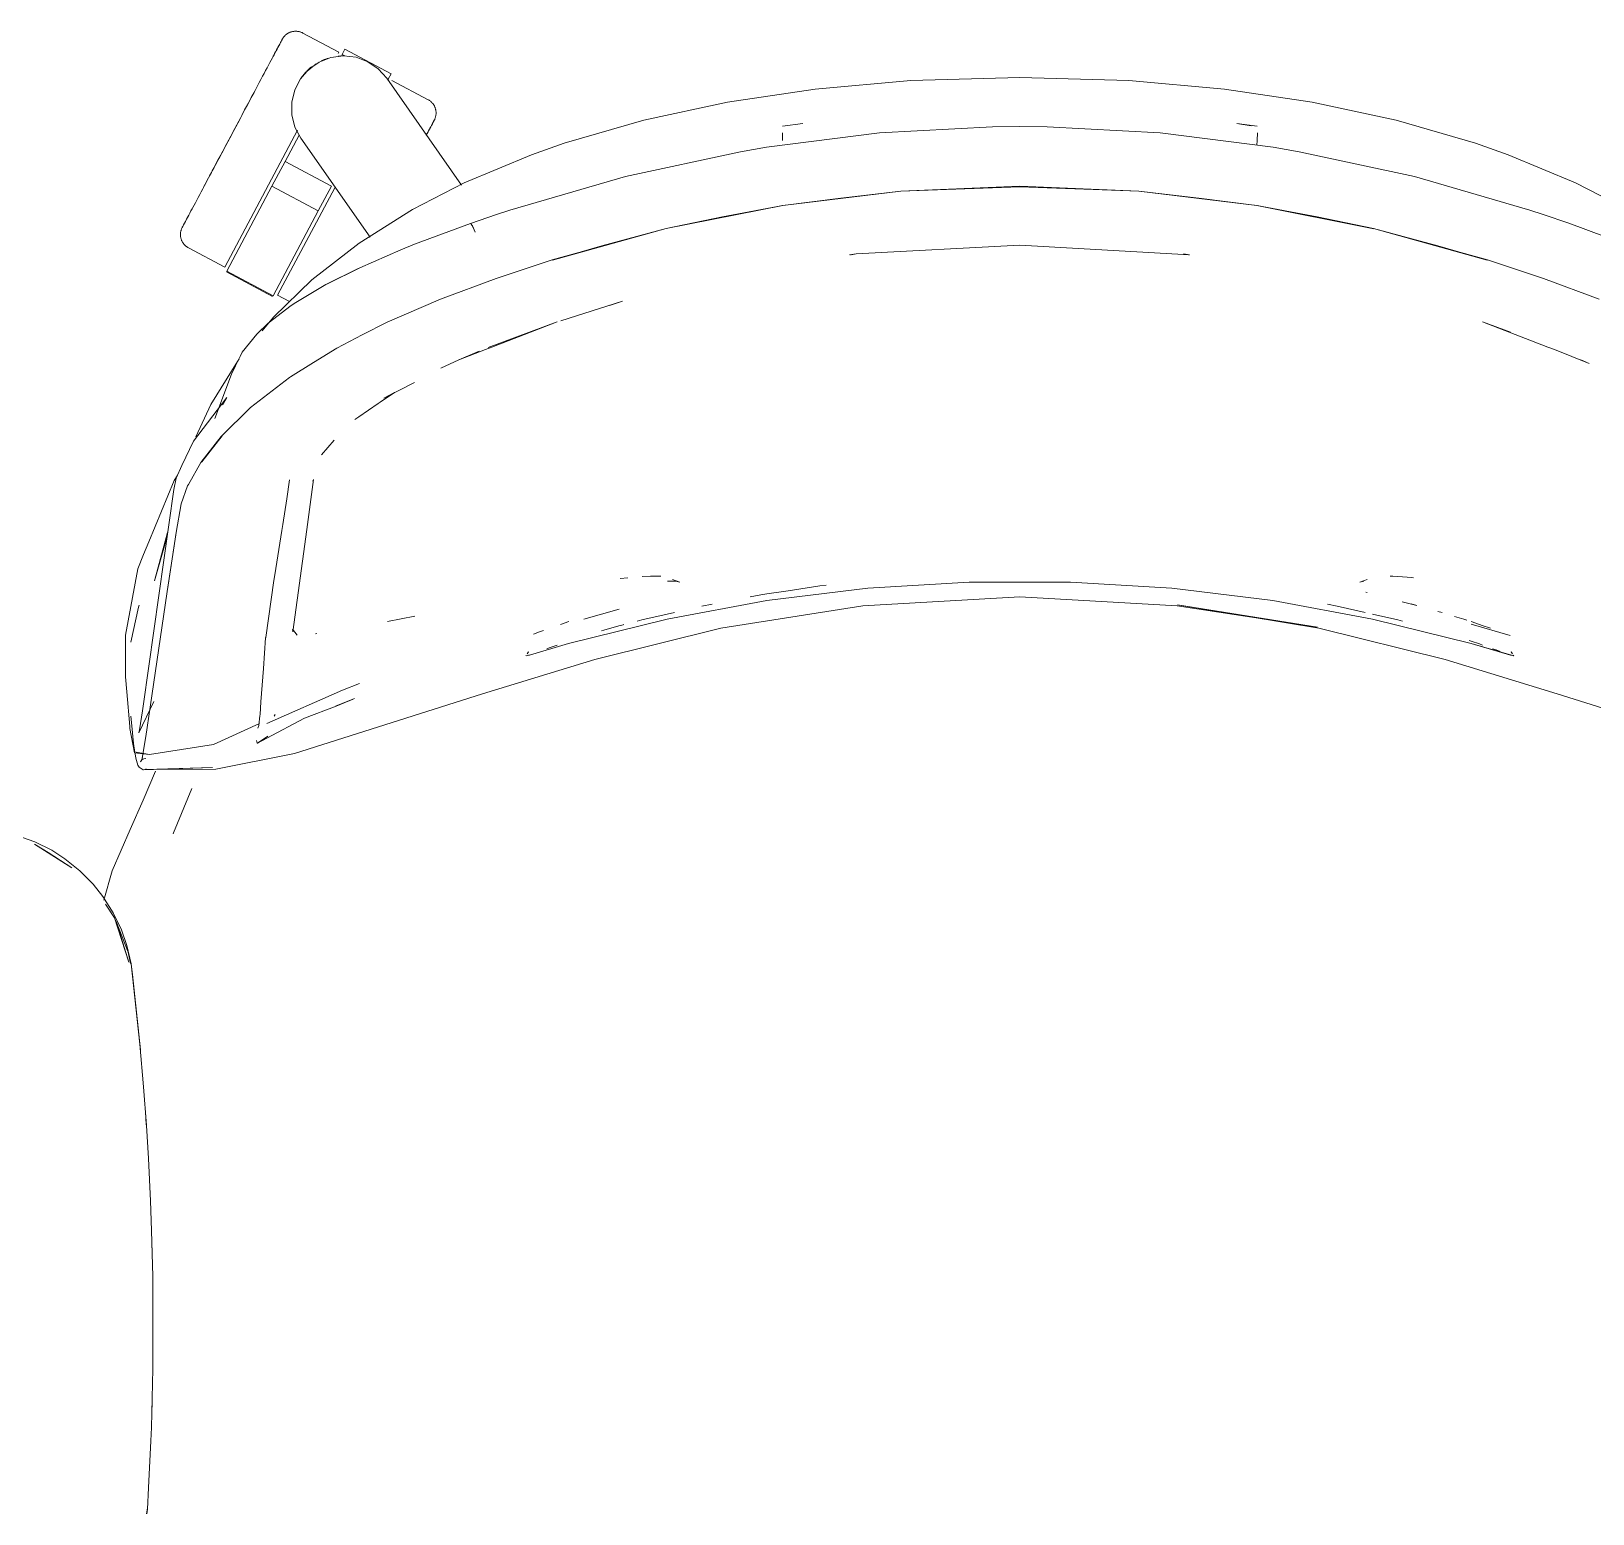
# Model space of a CAD drawing. Header units: millimetres. Extents: x 155927 to 317870, y -36033 to 97293.
# Drawn here: x 229416.1 to 229833.2, y 23719.1 to 24115.2 of the extents above; entities that cross this region are included whole.
import ezdxf

# ---------------------------------------------------------------- set-up
doc = ezdxf.new("R2010")
doc.units = ezdxf.units.MM
doc.header["$MEASUREMENT"] = 0
doc.layers.add('G-IMPT', color=8, linetype='CONTINUOUS', lineweight=9)
doc.layers.add('I-FURN', color=8, linetype='CONTINUOUS', lineweight=9)

msp = doc.modelspace()

# ---------------------------------------------------------------- linework, layer by layer
at = {"layer": 'G-IMPT'}
for p, q in [((229602.03, 24096.24), (229625.45, 24099.74)), ((229625.45, 24099.74), (229651.02, 24102)), ((229651.02, 24102), (229680.16, 24102.85)), ((229680.16, 24102.85), (229709.3, 24102)), ((229709.3, 24102), (229734.87, 24099.74)), ((229734.87, 24099.74), (229758.29, 24096.24)), ((229579.67, 24091.43), (229602.03, 24096.24)), ((229780.66, 24091.43), (229758.29, 24096.24)), ((229558.42, 24085.26), (229579.67, 24091.43)), ((229801.9, 24085.26), (229780.66, 24091.43)), ((229642.65, 24088), (229612.48, 24084.18)), ((229616.79, 24085.98), (229616.71, 24088.07)), ((229616.71, 24088.07), (229616.72, 24087.96)), ((229616.75, 24089.83), (229622.16, 24090.48)), ((229672.85, 24089.61), (229642.65, 24088)), ((229672.85, 24089.61), (229680.16, 24089.71)), ((229687.47, 24089.61), (229680.16, 24089.71)), ((229687.47, 24089.61), (229717.68, 24088)), ((229717.68, 24088), (229747.85, 24084.18)), ((229743.58, 24089.83), (229738.16, 24090.48)), ((229741.93, 24089.91), (229738.16, 24090.48)), ((229743.61, 24088.07), (229743.53, 24085.98)), ((229743.61, 24088.07), (229743.61, 24087.96)), ((229558.42, 24085.26), (229549.69, 24082.18)), ((229612.48, 24084.18), (229605.56, 24083)), ((229743.49, 24084.74), (229743.53, 24085.98)), ((229747.85, 24084.18), (229754.77, 24083)), ((229810.63, 24082.18), (229801.9, 24085.26)), ((229549.69, 24082.18), (229531.71, 24074.66)), ((229574.77, 24076.33), (229605.56, 24083)), ((229754.77, 24083), (229785.56, 24076.33)), ((229810.63, 24082.18), (229828.61, 24074.66)), ((229574.77, 24076.33), (229543.94, 24067.39)), ((229816.38, 24067.39), (229785.56, 24076.33)), ((229517.94, 24067.57), (229531.71, 24074.66)), ((229648.34, 24072.47), (229616.75, 24068.65)), ((229648.38, 24072.44), (229616.83, 24068.65)), ((229616.83, 24068.65), (229632.31, 24070.59)), ((229648.38, 24072.44), (229632.31, 24070.59)), ((229648.34, 24072.47), (229680.16, 24073.81)), ((229648.38, 24072.44), (229680.16, 24073.58)), ((229663.28, 24073.11), (229648.38, 24072.44)), ((229663.28, 24073.11), (229680.16, 24073.58)), ((229680.16, 24073.81), (229711.98, 24072.47)), ((229711.94, 24072.44), (229680.16, 24073.58)), ((229697.04, 24073.11), (229680.16, 24073.58)), ((229711.94, 24072.44), (229697.04, 24073.11)), ((229728.01, 24070.59), (229711.94, 24072.44)), ((229711.94, 24072.44), (229743.49, 24068.65)), ((229711.98, 24072.47), (229743.57, 24068.65)), ((229728.01, 24070.59), (229743.49, 24068.65)), ((229828.61, 24074.66), (229842.38, 24067.57)), ((229503.64, 24058.6), (229517.94, 24067.57)), ((229543.94, 24067.39), (229540.33, 24066.2)), ((229585.7, 24062.48), (229616.83, 24068.65)), ((229585.7, 24062.48), (229616.75, 24068.65)), ((229616.83, 24068.65), (229600.72, 24065.55)), ((229743.49, 24068.65), (229759.6, 24065.55)), ((229743.49, 24068.65), (229774.73, 24062.43)), ((229774.73, 24062.43), (229743.57, 24068.65)), ((229816.38, 24067.39), (229819.99, 24066.2)), ((229518.44, 24058.25), (229533.4, 24063.83)), ((229533.4, 24063.79), (229540.33, 24066.2)), ((229533.4, 24063.83), (229533.53, 24063.79)), ((229533.53, 24063.79), (229533.4, 24063.79)), ((229533.53, 24063.79), (229533.8, 24063.39)), ((229533.53, 24063.79), (229533.58, 24063.78)), ((229533.8, 24063.39), (229533.58, 24063.78)), ((229534.18, 24062.56), (229533.8, 24063.39)), ((229533.9, 24063.21), (229533.8, 24063.39)), ((229534.18, 24062.56), (229533.9, 24063.21)), ((229534.18, 24062.56), (229534.61, 24061.5)), ((229534.18, 24062.56), (229534.38, 24062.1)), ((229585.7, 24062.48), (229555.2, 24054.09)), ((229585.7, 24062.48), (229555.29, 24054.05)), ((229568.46, 24057.82), (229585.7, 24062.48)), ((229585.7, 24062.48), (229600.72, 24065.55)), ((229774.62, 24062.48), (229759.6, 24065.55)), ((229791.86, 24057.82), (229774.62, 24062.48)), ((229774.62, 24062.48), (229805.03, 24054.05)), ((229774.62, 24062.48), (229805.12, 24054.09)), ((229826.81, 24063.86), (229819.99, 24066.2)), ((229826.81, 24063.86), (229841.88, 24058.25)), ((229503.64, 24058.6), (229491.04, 24048.79)), ((229514.76, 24056.77), (229518.44, 24058.25)), ((229534.61, 24061.5), (229534.38, 24062.1)), ((229680.16, 24058.04), (229636.43, 24055.71)), ((229503.8, 24052), (229514.76, 24056.77)), ((229555.2, 24054.09), (229540.29, 24049.08)), ((229568.46, 24057.82), (229555.29, 24054.05)), ((229636.43, 24055.71), (229634.66, 24055.45)), ((229634.88, 24055.43), (229635.13, 24055.48)), ((229636.43, 24055.71), (229635.13, 24055.48)), ((229680.16, 24057.98), (229636.43, 24055.71)), ((229680.16, 24057.98), (229725.5, 24055.48)), ((229725.5, 24055.48), (229723.89, 24055.71)), ((229723.89, 24055.71), (229725.19, 24055.48)), ((229725.44, 24055.43), (229725.19, 24055.48)), ((229791.86, 24057.82), (229805.03, 24054.05)), ((229820.03, 24049.08), (229805.12, 24054.09)), ((229503.8, 24052), (229494.75, 24047.48)), ((229503.36, 24051.78), (229494.75, 24047.48)), ((229503.8, 24052), (229495.35, 24047.78)), ((229503.36, 24051.78), (229503.8, 24052)), ((229480.75, 24038.83), (229491.04, 24048.79)), ((229494.75, 24047.48), (229486.75, 24042.74)), ((229494.75, 24047.48), (229495.35, 24047.78)), ((229525.41, 24043.63), (229540.29, 24049.08)), ((229820.03, 24049.08), (229834.91, 24043.63)), ((229479.33, 24037.16), (229485.46, 24041.88)), ((229485.46, 24041.88), (229486.75, 24042.74)), ((229525.41, 24043.63), (229511.18, 24037.45)), ((229574.02, 24043.03), (229557.53, 24037.77)), ((229574.02, 24043.03), (229570.58, 24041.95)), ((229479.33, 24037.16), (229476.3, 24034.27)), ((229477.75, 24035.16), (229480.75, 24038.83)), ((229504.46, 24034.06), (229511.18, 24037.45)), ((229556.54, 24037.5), (229538.14, 24030.68)), ((229556.54, 24037.5), (229539.1, 24030.78)), ((229803.78, 24037.5), (229811.21, 24034.77)), ((229803.78, 24037.5), (229821.22, 24030.78)), ((229472.44, 24029.41), (229476.3, 24034.27)), ((229504.46, 24034.06), (229497.66, 24030.49)), ((229471.83, 24028.27), (229472.44, 24029.41)), ((229491.44, 24026.72), (229497.66, 24030.49)), ((229530.29, 24027.39), (229537.37, 24030.12)), ((229530.29, 24027.39), (229535.73, 24029.7)), ((229539.1, 24030.78), (229537.37, 24030.12)), ((229821.22, 24030.78), (229822.95, 24030.12)), ((229822.95, 24030.12), (229832.28, 24026.39)), ((229471.13, 24026.91), (229464.01, 24015.47)), ((229470.65, 24025.83), (229469.58, 24023.6)), ((229471.83, 24028.27), (229470.65, 24025.83)), ((229471.13, 24026.91), (229471.64, 24027.68)), ((229491.44, 24026.72), (229485.34, 24022.84)), ((229525.44, 24025.2), (229530.29, 24027.39)), ((229832.28, 24026.39), (229830.03, 24027.39)), ((229465.07, 24011.7), (229469.58, 24023.6)), ((229474.65, 24014.65), (229485.08, 24022.67)), ((229485.08, 24022.67), (229485.34, 24022.84)), ((229518.4, 24021.33), (229510.29, 24017.14)), ((229468.3, 24017.35), (229459.39, 24005.7)), ((229468.3, 24017.35), (229467.19, 24015.4)), ((229513.07, 24018.64), (229509.31, 24016.09)), ((229513.07, 24018.64), (229510.29, 24017.14)), ((229464.01, 24015.47), (229460.03, 24006.84)), ((229466.75, 24006.92), (229474.65, 24014.65)), ((229503.6, 24012.2), (229502.5, 24011.45)), ((229508.73, 24015.69), (229503.6, 24012.2)), ((229509.31, 24016.09), (229508.73, 24015.69)), ((229459.39, 24005.7), (229456.32, 23999.13)), ((229466.75, 24006.92), (229461.33, 23999.95)), ((229461.65, 24000.18), (229467.05, 24007.12)), ((229467.05, 24007.12), (229464.24, 24003.55)), ((229496.97, 24005.92), (229493.63, 24002.02)), ((229461.33, 23999.95), (229458.04, 23994.12)), ((229461.65, 24000.18), (229464.24, 24003.55)), ((229454.11, 23992.77), (229454.76, 23995.76)), ((229455.04, 23996.38), (229454.27, 23995.2)), ((229456.32, 23999.13), (229454.76, 23995.76)), ((229489.69, 23982.07), (229491.47, 23995.43)), ((229491.47, 23995.43), (229491.32, 23994.95)), ((229447.43, 23945.55), (229454.11, 23992.77)), ((229454.27, 23995.2), (229447.47, 23978.75)), ((229457.82, 23993.69), (229456.07, 23988.9)), ((229457.82, 23993.69), (229458.04, 23994.12)), ((229484.33, 23990.26), (229485.08, 23995.33)), ((229456.07, 23988.9), (229454.77, 23981.23)), ((229484.33, 23990.26), (229483.27, 23983.42)), ((229483.27, 23983.42), (229483.01, 23981.76)), ((229447.47, 23978.75), (229446.08, 23975.39)), ((229448.98, 23968.35), (229452.49, 23981.3)), ((229448.98, 23968.35), (229452.34, 23980.24)), ((229452.38, 23965.47), (229454.71, 23980.65)), ((229452.47, 23966.07), (229454.77, 23981.23)), ((229452.47, 23966.07), (229454.71, 23980.65)), ((229481.14, 23969.99), (229483.01, 23981.76)), ((229489.69, 23982.07), (229485.95, 23954.74)), ((229444.49, 23971.53), (229446.08, 23975.39)), ((229441.25, 23953.83), (229444.49, 23971.53)), ((229478.69, 23953.22), (229480.9, 23968.44)), ((229480.9, 23968.44), (229481.14, 23969.99)), ((229575.44, 23969.18), (229573.35, 23968.96)), ((229584.29, 23969.58), (229579.24, 23969.49)), ((229579.24, 23969.49), (229581.51, 23969.57)), ((229584.29, 23969.58), (229581.51, 23969.57)), ((229586.14, 23968.3), (229586, 23968.29)), ((229588.3, 23968.26), (229586, 23968.29)), ((229589.35, 23968.04), (229587.4, 23968.73)), ((229588.3, 23968.26), (229589.35, 23968.04)), ((229612.61, 23963.08), (229639.53, 23966.38)), ((229618.24, 23965.71), (229626.76, 23967)), ((229626.76, 23967), (229628.42, 23967.18)), ((229666.6, 23968.03), (229639.53, 23966.38)), ((229666.6, 23968.03), (229693.72, 23968.03)), ((229693.72, 23968.03), (229720.79, 23966.38)), ((229747.71, 23963.08), (229720.79, 23966.38)), ((229770.97, 23968.04), (229772.92, 23968.73)), ((229770.97, 23968.04), (229772.02, 23968.26)), ((229779.06, 23969.58), (229779.76, 23969.57)), ((229781.14, 23969.47), (229779.76, 23969.57)), ((229781.14, 23969.47), (229784.84, 23969.2)), ((229784.84, 23969.2), (229785.32, 23969.16)), ((229452.38, 23965.47), (229447.82, 23934.59)), ((229585.94, 23958.15), (229612.61, 23963.08)), ((229597.98, 23962.13), (229595.16, 23961.59)), ((229608.08, 23964.05), (229610.99, 23964.61)), ((229612.61, 23964.85), (229610.99, 23964.61)), ((229618.24, 23965.71), (229612.61, 23964.85)), ((229638.17, 23961.69), (229680.16, 23964.04)), ((229722.15, 23961.69), (229680.16, 23964.04)), ((229774.38, 23958.15), (229747.71, 23963.08)), ((229762.34, 23962.1), (229764.97, 23961.63)), ((229772.57, 23965.37), (229772.98, 23965.24)), ((229786.2, 23961.78), (229782.33, 23962.77)), ((229786.2, 23961.78), (229784.67, 23962.17)), ((229442.66, 23951.97), (229444.7, 23961.28)), ((229444.7, 23961.28), (229444.86, 23961.85)), ((229518.49, 23958.91), (229511.23, 23957.5)), ((229585.94, 23958.15), (229559.62, 23951.61)), ((229563.65, 23958.15), (229573.12, 23960.8)), ((229579.21, 23957.92), (229577.91, 23957.58)), ((229579.21, 23957.92), (229585.96, 23959.47)), ((229587.93, 23959.93), (229585.96, 23959.47)), ((229600.26, 23955.69), (229638.17, 23961.69)), ((229722.15, 23961.69), (229759.68, 23955.95)), ((229760.06, 23955.69), (229722.32, 23961.95)), ((229722.32, 23961.95), (229759.68, 23955.95)), ((229764.97, 23961.63), (229772.39, 23959.93)), ((229774.36, 23959.47), (229781.11, 23957.92)), ((229774.38, 23958.15), (229800.7, 23951.61)), ((229781.11, 23957.92), (229782.4, 23957.58)), ((229792.99, 23959.87), (229791.87, 23960.2)), ((229798.77, 23958.09), (229796.28, 23958.87)), ((229799.56, 23957.84), (229798.77, 23958.09)), ((229441.25, 23953.83), (229441.22, 23946.87)), ((229487.07, 23953.88), (229485.82, 23955.44)), ((229485.86, 23955.23), (229485.9, 23955)), ((229485.95, 23954.74), (229485.9, 23955)), ((229492.01, 23954.23), (229492.36, 23954.28)), ((229551.87, 23954.73), (229550.21, 23954.12)), ((229551.87, 23954.73), (229552.88, 23955.1)), ((229559.63, 23957.45), (229557.42, 23956.72)), ((229600.26, 23955.69), (229566.58, 23947.38)), ((229569.05, 23955.19), (229568.36, 23954.98)), ((229573.05, 23956.3), (229569.05, 23955.19)), ((229573.05, 23956.3), (229574.19, 23956.62)), ((229574.19, 23956.62), (229574.37, 23956.67)), ((229793.75, 23947.38), (229760.06, 23955.69)), ((229802.99, 23956.69), (229800.69, 23957.46)), ((229800.69, 23956.8), (229811.12, 23953.76)), ((229802.99, 23956.69), (229803.71, 23956.44)), ((229805.87, 23955.67), (229803.71, 23956.44)), ((229478.68, 23953.14), (229478.06, 23944.9)), ((229478.69, 23953.22), (229478.68, 23953.14)), ((229559.62, 23951.61), (229549.2, 23948.53)), ((229554.43, 23950.45), (229553.77, 23950.2)), ((229554.43, 23950.45), (229556.52, 23951.19)), ((229800.69, 23952.23), (229800.24, 23952.38)), ((229800.69, 23952.23), (229802.92, 23951.5)), ((229800.7, 23951.61), (229811.92, 23948.34)), ((229800.7, 23951.61), (229811.23, 23948.54)), ((229800.7, 23951.61), (229811.52, 23948.49)), ((229803.72, 23951.21), (229802.92, 23951.5)), ((229806.47, 23950.23), (229807.45, 23949.88)), ((229807.45, 23949.88), (229808.52, 23949.48)), ((229441.22, 23942.7), (229441.22, 23946.87)), ((229447.43, 23945.55), (229445.99, 23934.89)), ((229536.6, 23938.19), (229566.58, 23947.38)), ((229548.17, 23948.42), (229548.4, 23948.34)), ((229548.4, 23948.34), (229548.63, 23948.39)), ((229548.94, 23949.43), (229548.56, 23948.81)), ((229548.63, 23948.39), (229548.93, 23948.47)), ((229548.94, 23949.43), (229548.79, 23949.21)), ((229548.93, 23948.47), (229549.2, 23948.53)), ((229793.75, 23947.38), (229823.72, 23938.19)), ((229811.23, 23948.54), (229811.52, 23948.49)), ((229811.38, 23949.43), (229811.77, 23948.81)), ((229811.38, 23949.43), (229811.53, 23949.21)), ((229811.92, 23948.34), (229812.16, 23948.47)), ((229441.56, 23938.74), (229441.22, 23942.7)), ((229477.42, 23936.06), (229478.06, 23944.9)), ((229441.56, 23938.74), (229442.37, 23929.42)), ((229499.18, 23939.18), (229479.02, 23930.26)), ((229536.6, 23938.19), (229486.36, 23922.2)), ((229503.77, 23940.92), (229499.18, 23939.18)), ((229823.72, 23938.19), (229873.96, 23922.2)), ((229448.81, 23936.14), (229444.8, 23927.71)), ((229444.95, 23928.57), (229445.78, 23933.59)), ((229445.78, 23933.59), (229445.99, 23934.89)), ((229447.82, 23934.59), (229446.71, 23926.74)), ((229477.42, 23936.06), (229477.17, 23932.65)), ((229489.08, 23931.63), (229497.55, 23934.88)), ((229502.44, 23936.9), (229497.34, 23934.88)), ((229497.34, 23934.88), (229501.87, 23936.67)), ((229497.55, 23934.88), (229502.44, 23936.9)), ((229442.37, 23929.42), (229442.41, 23928.95)), ((229443.22, 23924.7), (229442.41, 23928.95)), ((229442.89, 23929.58), (229442.67, 23932.18)), ((229442.89, 23929.58), (229443.4, 23924.9)), ((229464.7, 23924.64), (229477, 23930.22)), ((229476.55, 23928.98), (229476.82, 23929.75)), ((229476.84, 23929.81), (229476.82, 23929.75)), ((229477.13, 23932.28), (229476.84, 23929.81)), ((229477.13, 23932.28), (229477.17, 23932.65)), ((229489.08, 23931.63), (229478.97, 23926.35)), ((229481.19, 23932.63), (229480.92, 23932.2)), ((229443.22, 23924.7), (229443.67, 23922.37)), ((229443.48, 23924.28), (229443.4, 23924.9)), ((229444.8, 23927.71), (229444.95, 23928.57)), ((229445.6, 23920.47), (229446.71, 23926.74)), ((229464.7, 23924.64), (229447.66, 23921.92)), ((229476.23, 23925.71), (229476.38, 23925.03)), ((229476.38, 23925.03), (229476.51, 23925)), ((229476.51, 23925), (229479.22, 23926.84)), ((229476.51, 23925), (229478.97, 23926.35)), ((229476.51, 23925), (229476.68, 23924.97)), ((229443.48, 23924.28), (229444.02, 23921.01)), ((229447.62, 23921.98), (229443.67, 23922.37)), ((229444.02, 23921.01), (229444.57, 23919.14)), ((229444.08, 23922.61), (229447.62, 23921.98)), ((229444.08, 23922.61), (229447.66, 23921.92)), ((229445.77, 23921.09), (229445.21, 23919.99)), ((229445.61, 23920.5), (229445.21, 23919.99)), ((229445.77, 23921.09), (229445.6, 23920.47)), ((229446.15, 23920.82), (229445.61, 23920.5)), ((229446.15, 23920.82), (229446.65, 23920.89)), ((229486.36, 23922.2), (229465.4, 23918.01)), ((229444.89, 23918.6), (229444.57, 23919.14)), ((229444.89, 23918.6), (229445.38, 23918.23)), ((229445.96, 23917.84), (229445.38, 23918.23)), ((229445.94, 23909.8), (229449.29, 23917.48)), ((229445.96, 23917.84), (229446.82, 23918.03)), ((229464.52, 23918.45), (229446.07, 23917.86)), ((229446.07, 23917.86), (229446.54, 23917.96)), ((229464.52, 23918.45), (229446.54, 23917.96)), ((229465.4, 23918.01), (229446.54, 23917.96)), ((229446.54, 23917.96), (229446.71, 23918)), ((229446.82, 23918.03), (229446.71, 23918)), ((229458.97, 23912.86), (229454.05, 23901.01)), ((229442.52, 23901.97), (229445.94, 23909.8)), ((229417.02, 23898.62), (229412.24, 23900.33)), ((229437.66, 23890.85), (229442.52, 23901.97)), ((229453.94, 23900.74), (229454.05, 23901.01)), ((229416.92, 23897.97), (229420.6, 23895.81)), ((229416.92, 23897.97), (229426.87, 23891.65)), ((229417.02, 23898.62), (229421.53, 23896.38)), ((229420.6, 23895.81), (229426.87, 23891.65)), ((229421.53, 23896.38), (229425.07, 23894.11)), ((229429.05, 23890.92), (229425.07, 23894.11)), ((229429.05, 23890.92), (229432.6, 23887.32)), ((229432.6, 23887.32), (229435.22, 23884.01)), ((229437.66, 23890.85), (229435.41, 23883.02)), ((229437.95, 23879.69), (229435.22, 23884.01)), ((229438.34, 23878.36), (229435.92, 23881.94)), ((229437.95, 23879.69), (229440.14, 23875.1)), ((229438.34, 23878.36), (229439.25, 23875.66)), ((229438.34, 23878.36), (229442.16, 23866.51)), ((229441.95, 23869.14), (229438.75, 23877.32)), ((229439.25, 23875.66), (229442.16, 23866.51)), ((229440.14, 23875.1), (229441.59, 23870.97)), ((229442.74, 23866.01), (229441.59, 23870.97)), ((229442.53, 23866.09), (229441.95, 23869.14)), ((229442.74, 23866.01), (229445.2, 23843.06)), ((229442.74, 23866.01), (229443.08, 23863.19)), ((229442.74, 23866.01), (229445.1, 23844.57)), ((229445.2, 23843.06), (229443.08, 23863.19)), ((229445.1, 23844.57), (229446.08, 23833.18)), ((229446.81, 23822.89), (229446.08, 23833.18)), ((229446.67, 23824.93), (229446.54, 23826.35)), ((229446.67, 23824.93), (229446.76, 23823.03)), ((229446.81, 23822.89), (229447.37, 23814.02)), ((229447.91, 23802.71), (229447.37, 23814.02)), ((229447.91, 23802.71), (229448.2, 23794.83)), ((229448.5, 23782.53), (229448.2, 23794.83)), ((229448.28, 23790.96), (229448.36, 23789.3)), ((229448.36, 23789.3), (229448.36, 23787.22)), ((229448.5, 23782.53), (229448.57, 23777.06)), ((229448.58, 23762.34), (229448.57, 23777.06)), ((229448.53, 23757.83), (229448.58, 23762.34)), ((229448.53, 23757.83), (229448.15, 23742.16)), ((229448.35, 23751.1), (229448.35, 23748.89)), ((229448.23, 23746.21), (229448.35, 23748.89)), ((229448.15, 23742.16), (229448.02, 23738.62)), ((229447.41, 23726.06), (229448.02, 23738.62)), ((229447.41, 23726.06), (229447.12, 23720.39)), ((229446.85, 23719.13), (229447.12, 23720.62)), ((229447.12, 23720.39), (229446.97, 23719.13))]:
    msp.add_line(p, q, dxfattribs=at)
at = {"layer": 'I-FURN'}
for p, q in [((229482.74, 24112.31), (229482.6, 24112.06)), ((229482.66, 24112.18), (229482.79, 24112.42)), ((229482.85, 24112.53), (229482.74, 24112.31)), ((229482.79, 24112.42), (229482.9, 24112.62)), ((229482.95, 24112.71), (229482.85, 24112.53)), ((229482.9, 24112.62), (229482.98, 24112.78)), ((229483.02, 24112.85), (229482.95, 24112.71)), ((229482.98, 24112.78), (229483.05, 24112.9)), ((229483.08, 24112.95), (229483.02, 24112.85)), ((229483.05, 24112.9), (229483.09, 24112.99)), ((229483.11, 24113.01), (229483.08, 24112.95)), ((229483.09, 24112.99), (229483.12, 24113.03)), ((229483.12, 24113.03), (229483.11, 24113.01)), ((229483.12, 24113.03), (229483.2, 24113.18)), ((229483.12, 24113.03), (229483.12, 24113.03)), ((229483.2, 24113.18), (229483.28, 24113.31)), ((229483.28, 24113.31), (229483.37, 24113.45)), ((229483.37, 24113.45), (229483.47, 24113.58)), ((229483.47, 24113.58), (229483.57, 24113.7)), ((229483.57, 24113.7), (229483.67, 24113.83)), ((229483.67, 24113.83), (229483.78, 24113.94)), ((229483.78, 24113.94), (229483.89, 24114.06)), ((229483.89, 24114.06), (229484.01, 24114.17)), ((229484.01, 24114.17), (229484.14, 24114.27)), ((229484.14, 24114.27), (229484.26, 24114.37)), ((229484.26, 24114.37), (229484.39, 24114.46)), ((229484.39, 24114.46), (229484.53, 24114.55)), ((229484.53, 24114.55), (229484.67, 24114.64)), ((229484.67, 24114.64), (229484.81, 24114.71)), ((229484.81, 24114.71), (229484.95, 24114.78)), ((229484.95, 24114.78), (229485.1, 24114.85)), ((229485.1, 24114.85), (229485.25, 24114.91)), ((229485.25, 24114.91), (229485.4, 24114.97)), ((229485.4, 24114.97), (229485.56, 24115.01)), ((229485.56, 24115.01), (229485.71, 24115.05)), ((229485.71, 24115.05), (229485.87, 24115.09)), ((229485.87, 24115.09), (229486.03, 24115.12)), ((229486.03, 24115.12), (229486.19, 24115.14)), ((229486.19, 24115.14), (229486.35, 24115.16)), ((229486.35, 24115.16), (229486.51, 24115.17)), ((229486.51, 24115.17), (229486.67, 24115.17)), ((229486.67, 24115.17), (229486.83, 24115.17)), ((229486.83, 24115.17), (229486.99, 24115.16)), ((229486.99, 24115.16), (229487.15, 24115.14)), ((229487.15, 24115.14), (229487.31, 24115.12)), ((229487.31, 24115.12), (229487.47, 24115.09)), ((229487.47, 24115.09), (229487.63, 24115.06)), ((229487.63, 24115.06), (229487.78, 24115.02)), ((229487.78, 24115.02), (229487.94, 24114.97)), ((229487.94, 24114.97), (229488.09, 24114.92)), ((229488.09, 24114.92), (229488.24, 24114.86)), ((229488.24, 24114.86), (229488.39, 24114.79)), ((229488.39, 24114.79), (229488.53, 24114.72)), ((229488.53, 24114.72), (229488.57, 24114.7)), ((229498.25, 24109.55), (229488.57, 24114.7)), ((229480.47, 24108.06), (229480.15, 24107.44)), ((229480.78, 24108.64), (229480.47, 24108.06)), ((229480.62, 24108.33), (229480.92, 24108.9)), ((229481.08, 24109.19), (229480.78, 24108.64)), ((229480.92, 24108.9), (229481.21, 24109.44)), ((229481.35, 24109.71), (229481.08, 24109.19)), ((229481.21, 24109.44), (229481.47, 24109.94)), ((229481.61, 24110.19), (229481.35, 24109.71)), ((229481.47, 24109.94), (229481.72, 24110.4)), ((229481.85, 24110.64), (229481.61, 24110.19)), ((229481.72, 24110.4), (229481.95, 24110.83)), ((229482.06, 24111.05), (229481.85, 24110.64)), ((229481.95, 24110.83), (229482.16, 24111.23)), ((229482.26, 24111.42), (229482.06, 24111.05)), ((229482.16, 24111.23), (229482.35, 24111.58)), ((229482.44, 24111.76), (229482.26, 24111.42)), ((229482.35, 24111.58), (229482.52, 24111.9)), ((229482.6, 24112.06), (229482.44, 24111.76)), ((229482.52, 24111.9), (229482.66, 24112.18)), ((229492.97, 24106.95), (229496.12, 24108.17)), ((229496.12, 24108.17), (229499.46, 24108.6)), ((229498.25, 24109.55), (229498.06, 24109.18)), ((229499.08, 24108.97), (229499.82, 24110.36)), ((229499.12, 24109.05), (229499.08, 24108.97)), ((229499.08, 24108.97), (229499.83, 24108.57)), ((229499.46, 24108.6), (229502.82, 24108.21)), ((229512.18, 24103.79), (229499.82, 24110.36)), ((229502.82, 24108.21), (229505.98, 24107.04)), ((229478.27, 24103.91), (229477.85, 24103.13)), ((229478.67, 24104.68), (229478.27, 24103.91)), ((229479.06, 24105.41), (229478.67, 24104.68)), ((229479.44, 24106.12), (229479.06, 24105.41)), ((229479.8, 24106.8), (229479.44, 24106.12)), ((229480.15, 24107.44), (229479.8, 24106.8)), ((229487.99, 24102.48), (229490.21, 24105.02)), ((229489.35, 24104.18), (229488.19, 24102.76)), ((229492.13, 24106.47), (229489.35, 24104.18)), ((229490.21, 24105.02), (229492.97, 24106.95)), ((229505.98, 24107.04), (229508.77, 24105.14)), ((229508.77, 24105.14), (229511.02, 24102.63)), ((229476.05, 24099.74), (229475.58, 24098.85)), ((229476.52, 24100.62), (229476.05, 24099.74)), ((229476.97, 24101.48), (229476.52, 24100.62)), ((229477.42, 24102.31), (229476.97, 24101.48)), ((229477.85, 24103.13), (229477.42, 24102.31)), ((229486.44, 24099.48), (229487.99, 24102.48)), ((229511.02, 24102.63), (229531.04, 24074.04)), ((229512.18, 24103.79), (229511.44, 24102.39)), ((229511.44, 24102.39), (229511.48, 24102.48)), ((229522.07, 24096.89), (229512.38, 24102.04)), ((229473.31, 24094.58), (229473.82, 24095.55)), ((229474.09, 24096.06), (229473.59, 24095.1)), ((229473.82, 24095.55), (229474.33, 24096.5)), ((229474.6, 24097.01), (229474.09, 24096.06)), ((229474.33, 24096.5), (229474.82, 24097.44)), ((229475.09, 24097.94), (229474.6, 24097.01)), ((229474.82, 24097.44), (229475.32, 24098.36)), ((229475.58, 24098.85), (229475.09, 24097.94)), ((229475.32, 24098.36), (229475.8, 24099.26)), ((229485.66, 24096.2), (229486.44, 24099.48)), ((229485.68, 24092.82), (229485.66, 24096.2)), ((229522.07, 24096.89), (229522.21, 24096.81)), ((229522.21, 24096.81), (229522.35, 24096.73)), ((229522.35, 24096.73), (229522.48, 24096.64)), ((229522.48, 24096.64), (229522.61, 24096.54)), ((229522.61, 24096.54), (229522.74, 24096.44)), ((229522.74, 24096.44), (229522.86, 24096.34)), ((229522.86, 24096.34), (229522.98, 24096.23)), ((229522.98, 24096.23), (229523.09, 24096.11)), ((229523.09, 24096.11), (229523.2, 24095.99)), ((229523.2, 24095.99), (229523.3, 24095.87)), ((229523.3, 24095.87), (229523.4, 24095.74)), ((229523.4, 24095.74), (229523.5, 24095.61)), ((229523.5, 24095.61), (229523.59, 24095.48)), ((229471.21, 24090.64), (229471.74, 24091.63)), ((229472.02, 24092.17), (229471.5, 24091.18)), ((229471.74, 24091.63), (229472.27, 24092.62)), ((229472.55, 24093.16), (229472.02, 24092.17)), ((229472.27, 24092.62), (229472.79, 24093.61)), ((229473.07, 24094.14), (229472.55, 24093.16)), ((229472.79, 24093.61), (229473.31, 24094.58)), ((229473.59, 24095.1), (229473.07, 24094.14)), ((229486.51, 24089.55), (229485.68, 24092.82)), ((229523.59, 24095.48), (229523.67, 24095.34)), ((229523.67, 24095.34), (229523.75, 24095.2)), ((229523.67, 24091.31), (229523.71, 24091.39)), ((229523.72, 24091.42), (229523.69, 24091.36)), ((229523.71, 24091.39), (229523.73, 24091.43)), ((229523.73, 24091.44), (229523.72, 24091.42)), ((229523.75, 24091.48), (229523.73, 24091.44)), ((229523.73, 24091.43), (229523.73, 24091.44)), ((229523.75, 24095.2), (229523.82, 24095.05)), ((229523.83, 24091.62), (229523.75, 24091.48)), ((229523.82, 24095.05), (229523.88, 24094.91)), ((229523.89, 24091.77), (229523.83, 24091.62)), ((229523.88, 24094.91), (229523.94, 24094.76)), ((229523.95, 24091.92), (229523.89, 24091.77)), ((229523.94, 24094.76), (229524, 24094.61)), ((229524, 24092.07), (229523.95, 24091.92)), ((229524, 24094.61), (229524.05, 24094.45)), ((229524.05, 24092.23), (229524, 24092.07)), ((229524.05, 24094.45), (229524.09, 24094.3)), ((229524.09, 24092.38), (229524.05, 24092.23)), ((229524.09, 24094.3), (229524.12, 24094.14)), ((229524.13, 24092.54), (229524.09, 24092.38)), ((229524.12, 24094.14), (229524.15, 24093.98)), ((229524.16, 24092.7), (229524.13, 24092.54)), ((229524.15, 24093.98), (229524.18, 24093.82)), ((229524.18, 24092.86), (229524.16, 24092.7)), ((229524.18, 24093.82), (229524.19, 24093.66)), ((229524.19, 24093.02), (229524.18, 24092.86)), ((229524.19, 24093.66), (229524.2, 24093.5)), ((229524.2, 24093.18), (229524.19, 24093.02)), ((229524.2, 24093.5), (229524.21, 24093.34)), ((229524.21, 24093.34), (229524.2, 24093.18)), ((229487.2, 24088.76), (229467.74, 24052.16)), ((229469.07, 24086.62), (229469.61, 24087.63)), ((229469.9, 24088.17), (229469.36, 24087.16)), ((229469.61, 24087.63), (229470.14, 24088.63)), ((229470.43, 24089.17), (229469.9, 24088.17)), ((229470.14, 24088.63), (229470.68, 24089.64)), ((229470.96, 24090.18), (229470.43, 24089.17)), ((229470.68, 24089.64), (229471.21, 24090.64)), ((229471.5, 24091.18), (229470.96, 24090.18)), ((229483.88, 24080.39), (229487.63, 24087.44)), ((229488.1, 24086.58), (229486.51, 24089.55)), ((229521.54, 24087.31), (229521.82, 24087.84)), ((229521.97, 24088.12), (229521.69, 24087.6)), ((229521.82, 24087.84), (229522.09, 24088.34)), ((229522.22, 24088.6), (229521.97, 24088.12)), ((229522.09, 24088.34), (229522.34, 24088.81)), ((229522.46, 24089.04), (229522.22, 24088.6)), ((229522.34, 24088.81), (229522.56, 24089.24)), ((229522.68, 24089.45), (229522.46, 24089.04)), ((229522.56, 24089.24), (229522.77, 24089.63)), ((229522.88, 24089.83), (229522.68, 24089.45)), ((229522.77, 24089.63), (229522.96, 24089.99)), ((229523.06, 24090.16), (229522.88, 24089.83)), ((229522.96, 24089.99), (229523.13, 24090.3)), ((229523.21, 24090.46), (229523.06, 24090.16)), ((229523.13, 24090.3), (229523.28, 24090.58)), ((229523.35, 24090.72), (229523.21, 24090.46)), ((229523.28, 24090.58), (229523.41, 24090.82)), ((229523.47, 24090.94), (229523.35, 24090.72)), ((229523.41, 24090.82), (229523.51, 24091.03)), ((229523.56, 24091.12), (229523.47, 24090.94)), ((229523.51, 24091.03), (229523.6, 24091.19)), ((229523.64, 24091.26), (229523.56, 24091.12)), ((229523.6, 24091.19), (229523.67, 24091.31)), ((229523.69, 24091.36), (229523.64, 24091.26)), ((229467.24, 24083.17), (229466.72, 24082.19)), ((229466.96, 24082.64), (229467.48, 24083.62)), ((229467.77, 24084.16), (229467.24, 24083.17)), ((229467.48, 24083.62), (229468.01, 24084.62)), ((229468.3, 24085.16), (229467.77, 24084.16)), ((229468.01, 24084.62), (229468.54, 24085.62)), ((229468.83, 24086.16), (229468.3, 24085.16)), ((229468.54, 24085.62), (229469.07, 24086.62)), ((229469.36, 24087.16), (229468.83, 24086.16)), ((229506.6, 24060.15), (229488.1, 24086.58)), ((229465.18, 24079.3), (229464.68, 24078.36)), ((229464.91, 24078.79), (229465.41, 24079.73)), ((229465.69, 24080.25), (229465.18, 24079.3)), ((229465.41, 24079.73), (229465.92, 24080.69)), ((229466.2, 24081.21), (229465.69, 24080.25)), ((229465.92, 24080.69), (229466.44, 24081.66)), ((229466.72, 24082.19), (229466.2, 24081.21)), ((229466.44, 24081.66), (229466.96, 24082.64)), ((229480.35, 24073.74), (229483.88, 24080.39)), ((229496.24, 24073.81), (229483.88, 24080.39)), ((229462.78, 24074.78), (229462.33, 24073.93)), ((229462.53, 24074.32), (229462.99, 24075.17)), ((229463.24, 24075.64), (229462.78, 24074.78)), ((229462.99, 24075.17), (229463.45, 24076.05)), ((229463.71, 24076.53), (229463.24, 24075.64)), ((229463.45, 24076.05), (229463.93, 24076.95)), ((229464.19, 24077.44), (229463.71, 24076.53)), ((229463.93, 24076.95), (229464.42, 24077.86)), ((229464.68, 24078.36), (229464.19, 24077.44)), ((229464.42, 24077.86), (229464.91, 24078.79)), ((229460.65, 24070.78), (229460.27, 24070.05)), ((229461.05, 24071.53), (229460.65, 24070.78)), ((229461.46, 24072.3), (229461.05, 24071.53)), ((229461.89, 24073.1), (229461.46, 24072.3)), ((229462.33, 24073.93), (229461.89, 24073.1)), ((229462.09, 24073.48), (229462.53, 24074.32)), ((229468.27, 24051.04), (229480.35, 24073.74)), ((229492.71, 24067.17), (229480.35, 24073.74)), ((229497.12, 24073.34), (229481.87, 24044.65)), ((229496.24, 24073.81), (229492.71, 24067.17)), ((229458.3, 24066.36), (229458.03, 24065.86)), ((229458.15, 24066.08), (229458.43, 24066.6)), ((229458.58, 24066.89), (229458.3, 24066.36)), ((229458.43, 24066.6), (229458.72, 24067.15)), ((229458.89, 24067.46), (229458.58, 24066.89)), ((229458.72, 24067.15), (229459.03, 24067.73)), ((229459.21, 24068.06), (229458.89, 24067.46)), ((229459.54, 24068.7), (229459.21, 24068.06)), ((229459.9, 24069.36), (229459.54, 24068.7)), ((229460.27, 24070.05), (229459.9, 24069.36)), ((229492.71, 24067.17), (229480.64, 24044.46)), ((229456.12, 24062.13), (229456.17, 24062.28)), ((229456.17, 24062.28), (229456.23, 24062.43)), ((229456.23, 24062.43), (229456.3, 24062.58)), ((229456.3, 24062.58), (229456.37, 24062.72)), ((229456.37, 24062.72), (229456.39, 24062.76)), ((229456.41, 24062.81), (229456.39, 24062.77)), ((229456.39, 24062.76), (229456.4, 24062.78)), ((229456.39, 24062.77), (229456.39, 24062.76)), ((229456.4, 24062.78), (229456.43, 24062.84)), ((229456.46, 24062.89), (229456.41, 24062.81)), ((229456.43, 24062.84), (229456.48, 24062.94)), ((229456.52, 24063.01), (229456.46, 24062.89)), ((229456.48, 24062.94), (229456.56, 24063.08)), ((229456.61, 24063.17), (229456.52, 24063.01)), ((229456.56, 24063.08), (229456.65, 24063.26)), ((229456.71, 24063.37), (229456.61, 24063.17)), ((229456.65, 24063.26), (229456.77, 24063.48)), ((229456.84, 24063.61), (229456.71, 24063.37)), ((229456.77, 24063.48), (229456.91, 24063.74)), ((229456.99, 24063.89), (229456.84, 24063.61)), ((229456.91, 24063.74), (229457.07, 24064.04)), ((229457.16, 24064.21), (229456.99, 24063.89)), ((229457.07, 24064.04), (229457.24, 24064.37)), ((229457.35, 24064.57), (229457.16, 24064.21)), ((229457.24, 24064.37), (229457.44, 24064.74)), ((229457.56, 24064.96), (229457.35, 24064.57)), ((229457.44, 24064.74), (229457.66, 24065.15)), ((229457.79, 24065.39), (229457.56, 24064.96)), ((229457.66, 24065.15), (229457.9, 24065.6)), ((229458.03, 24065.86), (229457.79, 24065.39)), ((229457.9, 24065.6), (229458.15, 24066.08)), ((229455.92, 24061.02), (229455.93, 24061.18)), ((229455.92, 24060.86), (229455.92, 24061.02)), ((229455.92, 24060.7), (229455.92, 24060.86)), ((229455.93, 24060.54), (229455.92, 24060.7)), ((229455.93, 24061.18), (229455.94, 24061.34)), ((229455.95, 24060.38), (229455.93, 24060.54)), ((229455.94, 24061.34), (229455.97, 24061.5)), ((229455.97, 24060.22), (229455.95, 24060.38)), ((229455.97, 24061.5), (229455.99, 24061.66)), ((229456, 24060.06), (229455.97, 24060.22)), ((229455.99, 24061.66), (229456.03, 24061.82)), ((229456.03, 24059.9), (229456, 24060.06)), ((229456.03, 24061.82), (229456.07, 24061.97)), ((229456.07, 24059.75), (229456.03, 24059.9)), ((229456.07, 24061.97), (229456.12, 24062.13)), ((229456.12, 24059.59), (229456.07, 24059.75)), ((229456.18, 24059.44), (229456.12, 24059.59)), ((229456.24, 24059.29), (229456.18, 24059.44)), ((229456.3, 24059.14), (229456.24, 24059.29)), ((229456.37, 24059), (229456.3, 24059.14)), ((229456.45, 24058.86), (229456.37, 24059)), ((229456.54, 24058.72), (229456.45, 24058.86)), ((229456.62, 24058.58), (229456.54, 24058.72)), ((229456.72, 24058.45), (229456.62, 24058.58)), ((229456.82, 24058.33), (229456.72, 24058.45)), ((229456.92, 24058.2), (229456.82, 24058.33)), ((229457.03, 24058.08), (229456.92, 24058.2)), ((229457.14, 24057.97), (229457.03, 24058.08)), ((229457.26, 24057.86), (229457.14, 24057.97)), ((229457.38, 24057.76), (229457.26, 24057.86)), ((229457.51, 24057.66), (229457.38, 24057.76)), ((229457.64, 24057.56), (229457.51, 24057.66)), ((229457.78, 24057.47), (229457.64, 24057.56)), ((229457.91, 24057.39), (229457.78, 24057.47)), ((229458.05, 24057.31), (229457.91, 24057.39)), ((229458.05, 24057.31), (229467.74, 24052.16)), ((229468.18, 24050.87), (229480.55, 24044.29)), ((229480.64, 24044.46), (229468.27, 24051.04)), ((229481.87, 24044.65), (229485.02, 24042.97))]:
    msp.add_line(p, q, dxfattribs=at)
for points in [[(229498.02, 24108.5), (229498.4, 24108.54), (229499.06, 24108.58), (229499.6, 24108.57), (229499.83, 24108.57)], [(229489.69, 24104.53), (229490.09, 24104.93), (229490.5, 24105.3), (229490.92, 24105.63)]]:
    msp.add_open_spline(points, degree=3, dxfattribs=at)
msp.add_open_spline([(229493.53, 24107.24), (229493.68, 24107.31), (229494.32, 24107.6), (229494.95, 24107.83), (229495.42, 24107.97)], degree=3, knots=[-0.5319761, -0.5319761, -0.5319761, -0.5319761, -0.5, -0.4, -0.4, -0.4, -0.4], dxfattribs=at)

doc.saveas('drawing.dxf')
